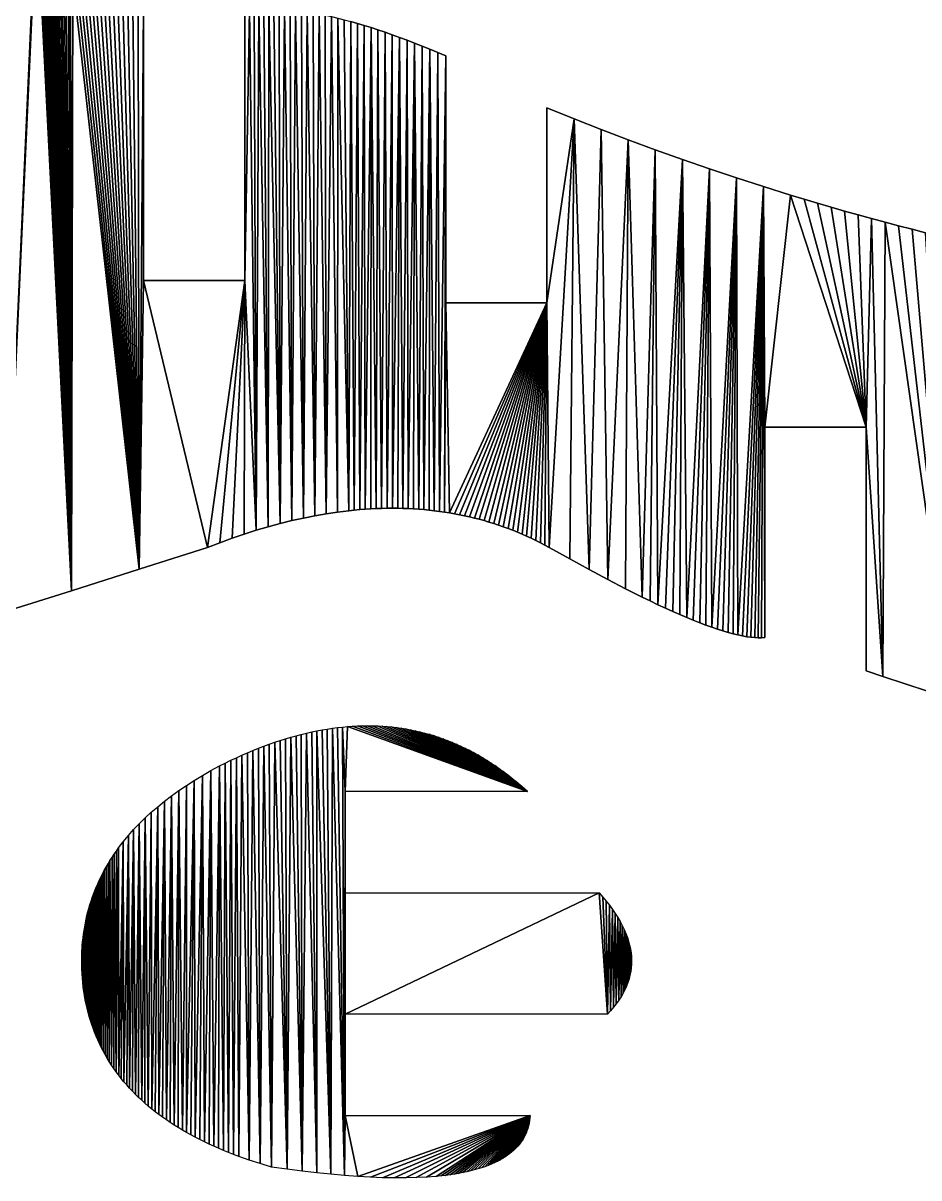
# Model space of a CAD drawing. Extents: x 10 to 917, y 10 to 841.
# Drawn here: x 805.6 to 861.7, y 10 to 82.3 of the extents above; entities that cross this region are included whole.
import ezdxf

# ---------------------------------------------------------------- set-up
doc = ezdxf.new("R2010")
doc.units = 0
doc.header["$MEASUREMENT"] = 0
doc.layers.get('0').update_dxf_attribs({"linetype": 'CONTINUOUS'})

msp = doc.modelspace()

# ---------------------------------------------------------------- linework, layer by layer
for p, q in [((813.139, 66.198), (813.139, 83.248)), ((819.481, 83.16), (819.481, 66.198)), ((826.532, 82.293), (826.115, 82.412)), ((826.955, 82.167), (826.532, 82.293)), ((827.386, 82.033), (826.955, 82.167)), ((827.823, 81.891), (827.386, 82.033)), ((828.267, 81.741), (827.823, 81.891)), ((828.717, 81.583), (828.267, 81.741)), ((829.175, 81.417), (828.717, 81.583)), ((829.639, 81.243), (829.175, 81.417)), ((830.11, 81.061), (829.639, 81.243)), ((830.588, 80.872), (830.11, 81.061)), ((831.072, 80.674), (830.588, 80.872)), ((831.564, 80.469), (831.072, 80.674)), ((832.062, 80.256), (831.564, 80.469)), ((832.062, 64.794), (832.062, 80.256)), ((840.099, 76.316), (838.403, 77)), ((838.403, 77), (838.403, 64.794)), ((841.795, 75.652), (840.099, 76.316)), ((843.49, 75.007), (841.795, 75.652)), ((845.185, 74.382), (843.49, 75.007)), ((846.879, 73.775), (845.185, 74.382)), ((848.573, 73.188), (846.879, 73.775)), ((850.266, 72.621), (848.573, 73.188)), ((851.959, 72.072), (850.266, 72.621)), ((853.652, 71.543), (851.959, 72.072)), ((854.498, 71.285), (853.652, 71.543)), ((855.344, 71.033), (854.498, 71.285)), ((856.19, 70.785), (855.344, 71.033)), ((857.036, 70.542), (856.19, 70.785)), ((857.882, 70.303), (857.036, 70.542)), ((858.727, 70.07), (857.882, 70.303)), ((859.572, 69.841), (858.727, 70.07)), ((860.418, 69.618), (859.572, 69.841)), ((861.263, 69.399), (860.418, 69.618)), ((862.108, 69.185), (861.263, 69.399)), ((819.481, 66.198), (813.139, 66.198)), ((838.403, 64.794), (832.062, 64.794)), ((852.039, 43.831), (852.039, 57.018)), ((852.039, 57.018), (858.381, 57.018)), ((858.381, 57.018), (858.381, 41.757)), ((823.151, 51.32), (823.872, 51.464)), ((823.872, 51.464), (824.585, 51.588)), ((824.585, 51.588), (825.292, 51.694)), ((825.292, 51.694), (825.992, 51.78)), ((825.992, 51.78), (826.339, 51.816)), ((826.339, 51.816), (826.685, 51.847)), ((826.685, 51.847), (827.029, 51.874)), ((827.029, 51.874), (827.371, 51.895)), ((827.371, 51.895), (827.711, 51.912)), ((827.711, 51.912), (828.05, 51.924)), ((828.05, 51.924), (828.387, 51.931)), ((828.387, 51.931), (828.723, 51.934)), ((828.723, 51.934), (829.056, 51.931)), ((829.056, 51.931), (829.388, 51.924)), ((829.388, 51.924), (829.718, 51.912)), ((829.718, 51.912), (830.047, 51.895)), ((830.047, 51.895), (830.374, 51.874)), ((830.374, 51.874), (830.699, 51.847)), ((830.699, 51.847), (831.022, 51.816)), ((831.022, 51.816), (831.344, 51.78)), ((831.344, 51.78), (831.664, 51.739)), ((831.664, 51.739), (831.982, 51.694)), ((831.982, 51.694), (832.298, 51.643)), ((832.298, 51.643), (832.613, 51.588)), ((832.613, 51.588), (832.926, 51.528)), ((832.926, 51.528), (833.238, 51.463)), ((833.238, 51.463), (833.547, 51.394)), ((833.547, 51.394), (833.855, 51.32)), ((820.201, 50.552), (820.949, 50.773)), ((820.949, 50.773), (821.69, 50.974)), ((821.69, 50.974), (822.424, 51.157)), ((822.424, 51.157), (823.151, 51.32)), ((833.855, 51.32), (834.161, 51.24)), ((834.161, 51.24), (834.466, 51.156)), ((834.466, 51.156), (834.769, 51.068)), ((834.769, 51.068), (835.07, 50.974)), ((835.07, 50.974), (835.369, 50.876)), ((835.369, 50.876), (835.667, 50.773)), ((835.667, 50.773), (835.963, 50.665)), ((835.963, 50.665), (836.257, 50.552)), ((817.916, 49.775), (818.685, 50.053)), ((818.685, 50.053), (819.446, 50.312)), ((819.446, 50.312), (820.201, 50.552)), ((836.257, 50.552), (836.549, 50.434)), ((836.549, 50.434), (836.84, 50.312)), ((836.84, 50.312), (837.129, 50.185)), ((837.129, 50.185), (837.417, 50.053)), ((837.417, 50.053), (837.702, 49.916)), ((837.702, 49.916), (837.986, 49.775)), ((812.869, 48.111), (817.141, 49.477)), ((817.141, 49.477), (817.916, 49.775)), ((837.986, 49.775), (838.269, 49.628)), ((838.269, 49.628), (838.549, 49.477)), ((838.549, 49.477), (839.827, 48.758)), ((839.827, 48.758), (841.046, 48.088)), ((808.633, 46.768), (812.869, 48.111)), ((841.046, 48.088), (842.208, 47.466)), ((842.208, 47.466), (843.311, 46.893)), ((804.432, 45.449), (808.633, 46.768)), ((843.311, 46.893), (844.357, 46.369)), ((844.357, 46.369), (844.858, 46.126)), ((844.858, 46.126), (845.345, 45.894)), ((845.345, 45.894), (845.817, 45.675)), ((845.817, 45.675), (846.275, 45.468)), ((846.275, 45.468), (846.718, 45.273)), ((846.718, 45.273), (847.147, 45.091)), ((847.147, 45.091), (847.562, 44.92)), ((847.562, 44.92), (847.961, 44.762)), ((847.961, 44.762), (848.347, 44.616)), ((848.347, 44.616), (848.718, 44.483)), ((848.718, 44.483), (849.074, 44.361)), ((849.074, 44.361), (849.416, 44.252)), ((849.416, 44.252), (849.744, 44.155)), ((849.744, 44.155), (850.057, 44.07)), ((850.057, 44.07), (850.355, 43.997)), ((850.355, 43.997), (850.639, 43.937)), ((850.639, 43.937), (850.909, 43.889)), ((850.909, 43.889), (851.164, 43.852)), ((851.164, 43.852), (851.404, 43.829)), ((851.404, 43.829), (851.63, 43.817)), ((851.63, 43.817), (851.842, 43.818)), ((851.842, 43.818), (852.039, 43.831)), ((858.381, 41.757), (859.431, 41.407)), ((859.431, 41.407), (863.817, 39.959)), ((822.361, 37.591), (822.692, 37.684)), ((822.692, 37.684), (823.022, 37.771)), ((823.022, 37.771), (823.35, 37.851)), ((823.35, 37.851), (823.676, 37.924)), ((823.676, 37.924), (824.001, 37.992)), ((824.001, 37.992), (824.324, 38.053)), ((824.324, 38.053), (824.646, 38.107)), ((824.646, 38.107), (824.966, 38.155)), ((824.966, 38.155), (825.284, 38.197)), ((825.284, 38.197), (825.601, 38.232)), ((825.601, 38.232), (825.916, 38.261)), ((825.916, 38.261), (826.229, 38.284)), ((826.229, 38.284), (826.541, 38.3)), ((826.541, 38.3), (826.851, 38.31)), ((826.851, 38.31), (827.159, 38.314)), ((827.159, 38.314), (827.466, 38.311)), ((827.466, 38.311), (827.771, 38.302)), ((827.771, 38.302), (828.075, 38.286)), ((828.075, 38.286), (828.377, 38.264)), ((828.377, 38.264), (828.677, 38.235)), ((828.677, 38.235), (828.976, 38.201)), ((828.976, 38.201), (829.273, 38.16)), ((829.273, 38.16), (829.568, 38.112)), ((829.568, 38.112), (829.862, 38.058)), ((829.862, 38.058), (830.154, 37.998)), ((830.154, 37.998), (830.445, 37.931)), ((830.445, 37.931), (830.733, 37.858)), ((830.733, 37.858), (831.021, 37.779)), ((831.021, 37.779), (831.306, 37.693)), ((831.306, 37.693), (831.59, 37.601)), ((819.996, 36.763), (820.339, 36.901)), ((820.339, 36.901), (820.68, 37.032)), ((820.68, 37.032), (821.019, 37.156)), ((821.019, 37.156), (821.357, 37.275)), ((821.357, 37.275), (821.693, 37.387)), ((821.693, 37.387), (822.028, 37.492)), ((822.028, 37.492), (822.361, 37.591)), ((831.59, 37.601), (831.873, 37.502)), ((831.873, 37.502), (832.153, 37.397)), ((832.153, 37.397), (832.432, 37.286)), ((832.432, 37.286), (832.71, 37.168)), ((832.71, 37.168), (832.986, 37.044)), ((832.986, 37.044), (833.26, 36.913)), ((833.26, 36.913), (833.532, 36.776)), ((818.609, 36.149), (818.958, 36.312)), ((818.958, 36.312), (819.306, 36.469)), ((819.306, 36.469), (819.652, 36.619)), ((819.652, 36.619), (819.996, 36.763)), ((833.532, 36.776), (833.803, 36.633)), ((833.803, 36.633), (834.073, 36.484)), ((834.073, 36.484), (834.34, 36.328)), ((834.34, 36.328), (834.606, 36.165)), ((834.606, 36.165), (834.871, 35.996)), ((816.83, 35.204), (817.359, 35.507)), ((817.359, 35.507), (817.905, 35.804)), ((817.905, 35.804), (818.258, 35.98)), ((818.258, 35.98), (818.609, 36.149)), ((834.871, 35.996), (835.133, 35.821)), ((835.133, 35.821), (835.394, 35.64)), ((835.394, 35.64), (835.654, 35.452)), ((835.654, 35.452), (835.912, 35.257)), ((815.826, 34.577), (816.319, 34.894)), ((816.319, 34.894), (816.83, 35.204)), ((835.912, 35.257), (836.168, 35.057)), ((836.168, 35.057), (836.423, 34.85)), ((836.423, 34.85), (836.676, 34.636)), ((814.894, 33.925), (815.351, 34.254)), ((815.351, 34.254), (815.826, 34.577)), ((837.177, 34.19), (825.765, 34.19)), ((825.765, 34.19), (825.765, 27.849)), ((836.676, 34.636), (836.927, 34.417)), ((836.927, 34.417), (837.177, 34.19)), ((814.033, 33.246), (814.455, 33.589)), ((814.455, 33.589), (814.894, 33.925)), ((812.876, 32.179), (813.244, 32.541)), ((813.244, 32.541), (813.63, 32.897)), ((813.63, 32.897), (814.033, 33.246)), ((812.526, 31.81), (812.876, 32.179)), ((811.88, 31.053), (812.194, 31.435)), ((812.194, 31.435), (812.526, 31.81)), ((811.305, 30.27), (811.442, 30.469)), ((811.442, 30.469), (811.584, 30.665)), ((811.584, 30.665), (811.88, 31.053)), ((810.802, 29.461), (810.921, 29.666)), ((810.921, 29.666), (811.045, 29.869)), ((811.045, 29.869), (811.173, 30.071)), ((811.173, 30.071), (811.305, 30.27)), ((810.472, 28.837), (810.577, 29.047)), ((810.577, 29.047), (810.687, 29.255)), ((810.687, 29.255), (810.802, 29.461)), ((810.181, 28.199), (810.274, 28.413)), ((810.274, 28.413), (810.37, 28.626)), ((810.37, 28.626), (810.472, 28.837)), ((809.857, 27.324), (809.931, 27.545)), ((809.931, 27.545), (810.01, 27.765)), ((810.01, 27.765), (810.093, 27.983)), ((810.093, 27.983), (810.181, 28.199)), ((825.765, 27.849), (841.665, 27.849)), ((841.665, 27.849), (841.894, 27.588)), ((841.894, 27.588), (842.11, 27.329)), ((809.66, 26.652), (809.721, 26.878)), ((809.721, 26.878), (809.787, 27.102)), ((809.787, 27.102), (809.857, 27.324)), ((842.11, 27.329), (842.312, 27.071)), ((842.312, 27.071), (842.5, 26.815)), ((842.5, 26.815), (842.675, 26.56)), ((809.504, 25.964), (809.552, 26.195)), ((809.552, 26.195), (809.604, 26.424)), ((809.604, 26.424), (809.66, 26.652)), ((842.675, 26.56), (842.836, 26.307)), ((842.836, 26.307), (842.983, 26.055)), ((842.983, 26.055), (843.116, 25.805)), ((809.388, 25.262), (809.422, 25.498)), ((809.422, 25.498), (809.461, 25.732)), ((809.461, 25.732), (809.504, 25.964)), ((843.116, 25.805), (843.236, 25.556)), ((843.236, 25.556), (843.342, 25.309)), ((843.342, 25.309), (843.434, 25.063)), ((809.312, 24.545), (809.333, 24.786)), ((809.333, 24.786), (809.358, 25.025)), ((809.358, 25.025), (809.388, 25.262)), ((843.434, 25.063), (843.512, 24.819)), ((843.512, 24.819), (843.577, 24.577)), ((809.274, 23.566), (809.284, 24.059)), ((809.284, 24.059), (809.312, 24.545)), ((843.577, 24.577), (843.627, 24.336)), ((843.627, 24.336), (843.665, 24.096)), ((843.665, 24.096), (843.688, 23.858)), ((809.281, 23.067), (809.274, 23.566)), ((843.676, 23.153), (843.644, 22.921)), ((843.693, 23.386), (843.676, 23.153)), ((843.688, 23.858), (843.698, 23.621)), ((843.698, 23.621), (843.693, 23.386)), ((809.296, 22.785), (809.281, 23.067)), ((809.317, 22.505), (809.296, 22.785)), ((809.343, 22.228), (809.317, 22.505)), ((843.539, 22.462), (843.467, 22.234)), ((843.599, 22.691), (843.539, 22.462)), ((843.644, 22.921), (843.599, 22.691)), ((809.374, 21.954), (809.343, 22.228)), ((809.411, 21.682), (809.374, 21.954)), ((843.28, 21.784), (843.165, 21.561)), ((843.38, 22.008), (843.28, 21.784)), ((843.467, 22.234), (843.38, 22.008)), ((809.453, 21.414), (809.411, 21.682)), ((809.501, 21.148), (809.453, 21.414)), ((809.554, 20.885), (809.501, 21.148)), ((842.896, 21.12), (842.741, 20.902)), ((843.038, 21.34), (842.896, 21.12)), ((843.165, 21.561), (843.038, 21.34)), ((809.612, 20.625), (809.554, 20.885)), ((809.676, 20.368), (809.612, 20.625)), ((809.745, 20.114), (809.676, 20.368)), ((842.192, 20.256), (825.765, 20.257)), ((825.765, 20.257), (825.765, 13.915)), ((842.389, 20.47), (842.192, 20.256)), ((842.572, 20.685), (842.389, 20.47)), ((842.741, 20.902), (842.572, 20.685)), ((809.82, 19.862), (809.745, 20.114)), ((809.9, 19.613), (809.82, 19.862)), ((809.985, 19.367), (809.9, 19.613)), ((810.076, 19.124), (809.985, 19.367)), ((810.172, 18.884), (810.076, 19.124)), ((810.274, 18.647), (810.172, 18.884)), ((810.381, 18.412), (810.274, 18.647)), ((810.494, 18.18), (810.381, 18.412)), ((810.612, 17.952), (810.494, 18.18)), ((810.735, 17.725), (810.612, 17.952)), ((810.864, 17.502), (810.735, 17.725)), ((810.998, 17.282), (810.864, 17.502)), ((811.138, 17.064), (810.998, 17.282)), ((811.283, 16.85), (811.138, 17.064)), ((811.433, 16.638), (811.283, 16.85)), ((811.589, 16.429), (811.433, 16.638)), ((811.75, 16.222), (811.589, 16.429)), ((811.917, 16.019), (811.75, 16.222)), ((812.089, 15.818), (811.917, 16.019)), ((812.266, 15.62), (812.089, 15.818)), ((812.449, 15.426), (812.266, 15.62)), ((812.638, 15.233), (812.449, 15.426)), ((812.831, 15.044), (812.638, 15.233)), ((813.031, 14.858), (812.831, 15.044)), ((813.235, 14.674), (813.031, 14.858)), ((813.445, 14.493), (813.235, 14.674)), ((813.66, 14.315), (813.445, 14.493)), ((813.881, 14.14), (813.66, 14.315)), ((814.107, 13.968), (813.881, 14.14)), ((814.339, 13.799), (814.107, 13.968)), ((814.576, 13.632), (814.339, 13.799)), ((825.765, 13.915), (837.352, 13.915)), ((837.337, 13.744), (837.315, 13.576)), ((837.352, 13.915), (837.337, 13.744)), ((814.819, 13.468), (814.576, 13.632)), ((815.066, 13.307), (814.819, 13.468)), ((815.32, 13.149), (815.066, 13.307)), ((815.578, 12.994), (815.32, 13.149)), ((837.203, 13.096), (837.15, 12.943)), ((837.248, 13.252), (837.203, 13.096)), ((837.285, 13.412), (837.248, 13.252)), ((837.315, 13.576), (837.285, 13.412)), ((815.843, 12.841), (815.578, 12.994)), ((816.112, 12.692), (815.843, 12.841)), ((816.387, 12.545), (816.112, 12.692)), ((816.667, 12.401), (816.387, 12.545)), ((816.953, 12.26), (816.667, 12.401)), ((836.864, 12.372), (836.774, 12.239)), ((836.947, 12.509), (836.864, 12.372)), ((837.022, 12.65), (836.947, 12.509)), ((837.09, 12.795), (837.022, 12.65)), ((837.15, 12.943), (837.09, 12.795)), ((817.244, 12.121), (816.953, 12.26)), ((817.541, 11.986), (817.244, 12.121)), ((817.843, 11.853), (817.541, 11.986)), ((818.15, 11.723), (817.843, 11.853)), ((818.463, 11.596), (818.15, 11.723)), ((818.781, 11.472), (818.463, 11.596)), ((836.209, 11.631), (836.073, 11.521)), ((836.337, 11.745), (836.209, 11.631)), ((836.457, 11.863), (836.337, 11.745)), ((836.57, 11.985), (836.457, 11.863)), ((836.676, 12.11), (836.57, 11.985)), ((836.774, 12.239), (836.676, 12.11)), ((819.105, 11.351), (818.781, 11.472)), ((819.768, 11.116), (819.105, 11.351)), ((820.454, 10.894), (819.768, 11.116)), ((821.161, 10.682), (820.454, 10.894)), ((834.911, 10.858), (834.714, 10.779)), ((835.099, 10.942), (834.911, 10.858)), ((835.28, 11.029), (835.099, 10.942)), ((835.454, 11.119), (835.28, 11.029)), ((835.62, 11.214), (835.454, 11.119)), ((835.779, 11.313), (835.62, 11.214)), ((835.929, 11.415), (835.779, 11.313)), ((836.073, 11.521), (835.929, 11.415)), ((822.135, 10.545), (821.161, 10.682)), ((823.08, 10.423), (822.135, 10.545)), ((823.994, 10.317), (823.08, 10.423)), ((824.879, 10.225), (823.994, 10.317)), ((825.732, 10.15), (824.879, 10.225)), ((826.556, 10.089), (825.732, 10.15)), ((831.769, 10.127), (831.475, 10.097)), ((832.056, 10.16), (831.769, 10.127)), ((832.336, 10.197), (832.056, 10.16)), ((832.608, 10.238), (832.336, 10.197)), ((832.872, 10.283), (832.608, 10.238)), ((833.129, 10.331), (832.872, 10.283)), ((833.378, 10.384), (833.129, 10.331)), ((833.619, 10.44), (833.378, 10.384)), ((833.854, 10.5), (833.619, 10.44)), ((834.08, 10.564), (833.854, 10.5)), ((834.299, 10.632), (834.08, 10.564)), ((834.51, 10.704), (834.299, 10.632)), ((834.714, 10.779), (834.51, 10.704)), ((827.349, 10.044), (826.556, 10.089)), ((828.113, 10.015), (827.349, 10.044)), ((828.845, 10.001), (828.113, 10.015)), ((829.548, 10.002), (828.845, 10.001)), ((830.221, 10.018), (829.548, 10.002)), ((830.863, 10.05), (830.221, 10.018)), ((831.475, 10.097), (830.863, 10.05))]:
    msp.add_line(p, q)

# ---------------------------------------------------------------- meshes
mesh = msp.add_polyface()
corners = [(775.295, 164.03), (775.295, 101.99), (774.949, 164.067), (782.566, 166.603), (781.636, 101.99), (781.636, 166.494), (802.806, 172.315), (800.559, 106.201), (800.559, 171.245), (772.101, 35.734), (771.695, 164.013), (772.068, 164.053), (772.439, 164.085), (776.018, 36.866), (772.807, 164.108), (773.171, 164.123), (773.533, 164.129), (773.891, 164.126), (774.247, 164.115), (774.599, 164.095), (783.959, 39.202), (783.477, 166.722), (784.368, 166.85), (787.983, 40.405), (785.241, 166.989), (786.094, 167.136), (786.928, 167.294), (787.743, 167.461), (788.539, 167.638), (792.042, 41.631), (789.316, 167.824), (790.073, 168.02), (790.812, 168.225), (791.531, 168.441), (792.231, 168.665), (794.217, 106.201), (792.912, 168.9), (793.574, 169.144), (794.217, 169.398), (804.432, 45.449), (804.773, 173.258), (806.439, 90.228), (806.437, 90.533), (806.459, 174.075), (806.446, 91.17), (806.473, 91.842), (807.864, 174.765), (806.517, 92.549), (806.58, 93.291), (806.66, 94.068), (806.758, 94.88), (806.874, 95.726), (807.007, 96.608), (807.159, 97.525), (807.328, 98.476), (807.656, 138.649), (807.665, 139.133), (807.689, 139.614), (807.727, 140.09), (807.779, 140.562), (807.72, 100.485), (807.515, 99.463), (807.661, 138.16), (807.681, 137.667), (807.714, 137.17), (807.763, 136.669)]
mesh.append_faces([[corners[k] for k in face] for face in [(3, 4, 5), (6, 7, 8), (35, 37, 38)]], dxfattribs={"vtx0": -1})
mesh.append_faces([[corners[k] for k in face] for face in [(41, 40, 42), (43, 42, 40), (42, 43, 44), (44, 43, 45), (45, 46, 47), (47, 46, 48), (48, 46, 49), (49, 46, 50), (50, 46, 51), (51, 46, 52), (52, 46, 53), (53, 46, 54), (55, 46, 56), (56, 46, 57), (57, 46, 58), (58, 46, 59)]], dxfattribs={"vtx0": -1, "vtx1": -1})
mesh.append_faces([[corners[k] for k in face] for face in [(54, 46, 55)]], dxfattribs={"vtx0": -1, "vtx1": -1, "vtx2": -1})
mesh.append_faces([[corners[k] for k in face] for face in [(9, 10, 11), (9, 11, 12), (13, 12, 14), (13, 14, 15), (13, 15, 16), (13, 16, 17), (13, 17, 18), (13, 18, 19), (1, 19, 2), (20, 3, 21), (20, 21, 22), (23, 22, 24), (23, 24, 25), (23, 25, 26), (23, 26, 27), (23, 27, 28), (29, 28, 30), (29, 30, 31), (29, 31, 32), (29, 32, 33), (29, 33, 34), (35, 34, 36), (35, 36, 37), (39, 6, 40), (45, 43, 46), (55, 60, 61), (60, 55, 62), (60, 62, 63), (60, 63, 64), (60, 64, 65)]], dxfattribs={"vtx0": -1, "vtx2": -1})
mesh.append_faces([[corners[k] for k in face] for face in [(0, 1, 2)]], dxfattribs={"vtx1": -1})
mesh = msp.add_polyface()
corners = [(747.959, 28.388), (746.172, 151.455), (746.529, 151.743), (746.89, 152.027), (747.256, 152.307), (747.625, 152.584), (747.999, 152.856), (753.045, 30.42), (748.378, 153.125), (753.249, 156.058), (756.785, 31.436), (755.914, 157.321), (756.373, 96.025), (762.714, 96.025), (760.561, 32.476), (764.372, 33.538), (763.154, 161.179), (764.455, 161.816), (768.219, 34.624), (768.598, 163.38), (772.101, 35.734), (772.439, 164.085), (776.018, 36.866), (774.599, 164.095), (775.295, 101.99), (781.636, 101.99), (779.971, 38.022), (783.959, 39.202), (782.566, 166.603), (784.368, 166.85), (787.983, 40.405), (788.539, 167.638), (792.042, 41.631), (792.231, 168.665), (796.137, 42.88), (794.217, 106.201), (800.559, 106.201), (800.267, 44.153), (804.432, 45.449), (802.806, 172.315), (804.773, 173.258), (806.439, 90.228), (806.446, 89.931), (806.457, 89.643), (808.633, 46.768), (806.473, 89.364), (806.493, 89.093), (806.517, 88.832), (806.546, 88.579), (806.58, 88.334), (806.618, 88.099), (806.66, 87.872), (806.707, 87.654), (806.758, 87.445), (806.814, 87.244), (806.874, 87.053), (806.938, 86.869), (807.007, 86.695), (807.081, 86.53), (807.159, 86.373), (807.241, 86.225), (807.328, 86.085), (807.328, 98.476), (807.656, 138.649), (807.515, 99.463)]
mesh.append_faces([[corners[k] for k in face] for face in [(0, 6, 7), (7, 9, 10), (10, 13, 14), (14, 13, 15), (15, 17, 18), (18, 19, 20), (20, 21, 22), (22, 25, 26), (26, 25, 27), (27, 29, 30), (30, 31, 32), (32, 33, 34), (34, 36, 37), (37, 36, 38), (38, 43, 44), (62, 63, 64)]], dxfattribs={"vtx0": -1, "vtx1": -1})
mesh.append_faces([[corners[k] for k in face] for face in [(10, 11, 12), (15, 13, 16), (22, 23, 24), (27, 25, 28), (34, 33, 35), (38, 36, 39), (38, 40, 41)]], dxfattribs={"vtx0": -1, "vtx1": -1, "vtx2": -1})
mesh.append_faces([[corners[k] for k in face] for face in [(0, 1, 2), (0, 2, 3), (0, 3, 4), (0, 4, 5), (0, 5, 6), (7, 6, 8), (10, 12, 13), (22, 24, 25), (34, 35, 36), (38, 41, 42), (38, 42, 43), (44, 43, 45), (44, 45, 46), (44, 46, 47), (44, 47, 48), (44, 48, 49), (44, 49, 50), (44, 50, 51), (44, 51, 52), (44, 52, 53), (44, 53, 54), (44, 54, 55), (44, 55, 56), (44, 56, 57), (44, 57, 58), (44, 58, 59), (44, 59, 60), (44, 60, 61)]], dxfattribs={"vtx0": -1, "vtx2": -1})
mesh = msp.add_polyface()
corners = [(819.769, 83.192), (819.481, 66.198), (819.481, 83.16), (808.633, 46.768), (807.328, 86.085), (807.419, 85.955), (807.515, 85.833), (807.616, 85.719), (807.72, 85.615), (807.829, 85.519), (807.943, 85.432), (808.061, 85.354), (808.184, 85.285), (808.311, 85.224), (808.442, 85.172), (808.578, 85.129), (808.718, 85.094), (812.869, 48.111), (808.935, 84.927), (809.16, 84.767), (809.392, 84.614), (809.633, 84.468), (809.882, 84.329), (810.138, 84.196), (810.402, 84.07), (810.675, 83.951), (810.955, 83.839), (811.243, 83.734), (811.54, 83.636), (811.844, 83.545), (812.156, 83.46), (812.476, 83.382), (812.804, 83.312), (813.139, 83.248), (813.139, 66.198), (820.201, 50.552), (820.064, 83.216), (820.366, 83.231), (820.949, 50.773), (820.674, 83.24), (820.99, 83.24), (821.69, 50.974), (821.312, 83.232), (821.641, 83.216), (807.72, 100.485), (807.763, 136.669), (807.943, 101.541), (807.994, 135.142), (808.184, 102.632), (808.22, 134.103), (808.442, 103.759), (808.504, 133.047), (808.718, 104.92), (808.846, 131.975), (808.895, 106.708), (809.038, 131.433), (809.053, 108.473), (809.245, 130.887), (809.191, 110.217), (809.311, 111.938), (809.356, 129.429), (809.411, 113.638), (809.448, 127.948), (809.492, 115.316), (809.52, 126.446), (809.525, 116.146), (809.549, 125.687), (809.553, 116.971), (809.574, 124.922), (809.577, 117.791), (809.593, 124.151), (809.596, 118.605)]
mesh.append_faces([[corners[k] for k in face] for face in [(0, 1, 2)]], dxfattribs={"vtx0": -1})
mesh.append_faces([[corners[k] for k in face] for face in [(44, 45, 46), (46, 47, 48), (48, 49, 50), (50, 51, 52), (52, 53, 54), (54, 55, 56), (56, 57, 58), (58, 57, 59), (59, 60, 61), (61, 62, 63), (63, 64, 65), (65, 66, 67), (67, 68, 69), (69, 70, 71)]], dxfattribs={"vtx0": -1, "vtx1": -1})
mesh.append_faces([[corners[k] for k in face] for face in [(35, 1, 0)]], dxfattribs={"vtx0": -1, "vtx1": -1, "vtx2": -1})
mesh.append_faces([[corners[k] for k in face] for face in [(3, 4, 5), (3, 5, 6), (3, 6, 7), (3, 7, 8), (3, 8, 9), (3, 9, 10), (3, 10, 11), (3, 11, 12), (3, 12, 13), (3, 13, 14), (3, 14, 15), (3, 15, 16), (17, 16, 18), (17, 18, 19), (17, 19, 20), (17, 20, 21), (17, 21, 22), (17, 22, 23), (17, 23, 24), (17, 24, 25), (17, 25, 26), (17, 26, 27), (17, 27, 28), (17, 28, 29), (17, 29, 30), (17, 30, 31), (17, 31, 32), (17, 32, 33), (17, 33, 34), (35, 0, 36), (35, 36, 37), (38, 37, 39), (38, 39, 40), (41, 40, 42), (41, 42, 43)]], dxfattribs={"vtx0": -1, "vtx2": -1})
mesh = msp.add_polyface()
corners = [(808.633, 46.768), (808.718, 85.094), (812.869, 48.111), (813.139, 66.198), (817.141, 49.477), (819.481, 66.198), (817.916, 49.775), (818.685, 50.053), (819.446, 50.312), (820.201, 50.552), (820.366, 83.231), (820.949, 50.773), (820.99, 83.24), (821.69, 50.974), (821.976, 83.193), (822.424, 51.157), (822.668, 83.122), (823.151, 51.32), (823.386, 83.019), (823.872, 51.464), (824.132, 82.885), (824.585, 51.588), (824.905, 82.72), (825.292, 51.694), (825.992, 51.78), (826.115, 82.412), (826.339, 51.816), (826.532, 82.293), (826.685, 51.847), (826.955, 82.167), (827.029, 51.874), (827.386, 82.033), (827.371, 51.895), (827.711, 51.912), (827.823, 81.891), (828.05, 51.924), (828.267, 81.741), (828.387, 51.931), (828.717, 81.583), (828.723, 51.934), (829.175, 81.417), (829.056, 51.931), (829.388, 51.924), (829.639, 81.243), (829.718, 51.912), (830.11, 81.061), (830.047, 51.895), (830.374, 51.874), (830.588, 80.872), (830.699, 51.847), (831.072, 80.674), (831.022, 51.816), (831.344, 51.78), (831.564, 80.469), (831.664, 51.739), (832.062, 80.256), (831.982, 51.694), (832.062, 64.794), (832.298, 51.643), (838.403, 64.794), (832.613, 51.588), (832.926, 51.528), (833.238, 51.463), (833.547, 51.394), (833.855, 51.32), (834.161, 51.24), (834.466, 51.156), (834.769, 51.068), (835.07, 50.974), (835.369, 50.876), (835.667, 50.773), (835.963, 50.665), (836.257, 50.552), (836.549, 50.434), (836.84, 50.312), (837.129, 50.185), (837.417, 50.053)]
mesh.append_faces([[corners[k] for k in face] for face in [(0, 1, 2), (2, 3, 4), (4, 5, 6), (6, 5, 7), (7, 5, 8), (8, 5, 9), (9, 10, 11), (11, 12, 13), (13, 14, 15), (15, 16, 17), (17, 18, 19), (19, 20, 21), (21, 22, 23), (24, 25, 26), (26, 27, 28), (28, 29, 30), (30, 31, 32), (32, 31, 33), (33, 34, 35), (35, 36, 37), (37, 38, 39), (39, 40, 41), (41, 40, 42), (42, 43, 44), (44, 45, 46), (46, 45, 47), (47, 48, 49), (49, 50, 51), (51, 50, 52), (52, 53, 54), (54, 55, 56), (56, 57, 58), (58, 59, 60), (60, 59, 61), (61, 59, 62), (62, 59, 63), (63, 59, 64), (64, 59, 65), (65, 59, 66), (66, 59, 67), (67, 59, 68), (68, 59, 69), (69, 59, 70), (70, 59, 71), (71, 59, 72), (72, 59, 73), (73, 59, 74), (74, 59, 75), (75, 59, 76)]], dxfattribs={"vtx0": -1, "vtx1": -1})
mesh.append_faces([[corners[k] for k in face] for face in [(4, 3, 5), (58, 57, 59)]], dxfattribs={"vtx0": -1, "vtx2": -1})
mesh = msp.add_polyface()
corners = [(840.099, 76.316), (838.403, 64.794), (838.403, 77), (838.549, 49.477), (841.046, 48.088), (841.795, 75.652), (842.208, 47.466), (843.49, 75.007), (844.357, 46.369), (845.185, 74.382), (845.345, 45.894), (846.879, 73.775), (847.147, 45.091), (848.573, 73.188), (848.718, 44.483), (850.266, 72.621), (850.355, 43.997), (851.959, 72.072), (821.69, 50.974), (821.641, 83.216), (821.976, 83.193), (822.424, 51.157), (822.319, 83.161), (822.668, 83.122), (823.151, 51.32), (823.024, 83.075), (823.386, 83.019), (823.872, 51.464), (823.756, 82.956), (824.132, 82.885), (824.585, 51.588), (824.515, 82.807), (824.905, 82.72), (825.292, 51.694), (825.301, 82.625), (825.992, 51.78), (825.705, 82.522), (826.115, 82.412), (826.339, 51.816), (826.532, 82.293), (826.685, 51.847), (826.955, 82.167), (827.029, 51.874), (827.386, 82.033), (827.711, 51.912), (827.823, 81.891), (828.05, 51.924), (828.267, 81.741), (828.387, 51.931), (828.717, 81.583), (828.723, 51.934), (829.175, 81.417), (829.388, 51.924), (829.639, 81.243), (829.718, 51.912), (830.11, 81.061), (830.374, 51.874), (830.588, 80.872), (830.699, 51.847), (831.072, 80.674), (831.344, 51.78), (831.564, 80.469), (831.664, 51.739), (832.062, 80.256), (831.982, 51.694), (832.062, 64.794), (853.652, 71.543), (852.039, 57.018), (858.381, 57.018), (854.498, 71.285), (855.344, 71.033), (856.19, 70.785), (857.036, 70.542), (857.882, 70.303), (858.727, 70.07), (879.198, 53.146), (873.071, 67.145), (873.908, 67.086), (874.76, 67.039), (875.626, 67.004), (876.507, 66.98), (877.402, 66.968), (878.311, 66.968), (879.235, 66.979), (894.817, 54.566), (893.678, 68.365), (894.817, 68.552)]
mesh.append_faces([[corners[k] for k in face] for face in [(0, 1, 2), (84, 85, 86)]], dxfattribs={"vtx0": -1})
mesh.append_faces([[corners[k] for k in face] for face in [(33, 34, 35), (66, 67, 17)]], dxfattribs={"vtx0": -1, "vtx1": -1})
mesh.append_faces([[corners[k] for k in face] for face in [(1, 0, 3)]], dxfattribs={"vtx0": -1, "vtx1": -1, "vtx2": -1})
mesh.append_faces([[corners[k] for k in face] for face in [(4, 0, 5), (6, 5, 7), (8, 7, 9), (10, 9, 11), (12, 11, 13), (14, 13, 15), (16, 15, 17), (18, 19, 20), (21, 20, 22), (21, 22, 23), (24, 23, 25), (24, 25, 26), (27, 26, 28), (27, 28, 29), (30, 29, 31), (30, 31, 32), (33, 32, 34), (35, 34, 36), (35, 36, 37), (38, 37, 39), (40, 39, 41), (42, 41, 43), (44, 43, 45), (46, 45, 47), (48, 47, 49), (50, 49, 51), (52, 51, 53), (54, 53, 55), (56, 55, 57), (58, 57, 59), (60, 59, 61), (62, 61, 63), (64, 63, 65), (68, 66, 69), (68, 69, 70), (68, 70, 71), (68, 71, 72), (68, 72, 73), (68, 73, 74), (75, 76, 77), (75, 77, 78), (75, 78, 79), (75, 79, 80), (75, 80, 81), (75, 81, 82), (75, 82, 83)]], dxfattribs={"vtx0": -1, "vtx2": -1})
mesh = msp.add_polyface()
corners = [(838.549, 49.477), (840.099, 76.316), (839.827, 48.758), (841.046, 48.088), (841.795, 75.652), (842.208, 47.466), (843.49, 75.007), (843.311, 46.893), (844.357, 46.369), (845.185, 74.382), (844.858, 46.126), (845.345, 45.894), (846.879, 73.775), (845.817, 45.675), (846.275, 45.468), (846.718, 45.273), (847.147, 45.091), (848.573, 73.188), (847.562, 44.92), (847.961, 44.762), (848.347, 44.616), (848.718, 44.483), (850.266, 72.621), (849.074, 44.361), (849.416, 44.252), (849.744, 44.155), (850.057, 44.07), (850.355, 43.997), (851.959, 72.072), (850.639, 43.937), (850.909, 43.889), (851.164, 43.852), (851.404, 43.829), (851.63, 43.817), (851.842, 43.818), (852.039, 43.831), (852.039, 57.018), (837.417, 50.053), (838.403, 64.794), (837.702, 49.916), (837.986, 49.775), (838.269, 49.628), (853.652, 71.543), (858.381, 57.018), (859.431, 41.407), (858.381, 41.757), (858.727, 70.07), (859.572, 69.841), (863.817, 39.959), (860.418, 69.618), (861.263, 69.399), (862.108, 69.185), (862.953, 68.975), (863.798, 68.771), (864.643, 68.571), (865.01, 39.761), (865.487, 68.376), (866.119, 39.59), (866.181, 68.2), (867.145, 39.445), (866.889, 68.036), (867.611, 67.884), (868.087, 39.327)]
mesh.append_faces([[corners[k] for k in face] for face in [(43, 44, 45)]], dxfattribs={"vtx0": -1})
mesh.append_faces([[corners[k] for k in face] for face in [(0, 1, 2), (2, 1, 3), (3, 4, 5), (5, 6, 7), (7, 6, 8), (8, 9, 10), (10, 9, 11), (11, 12, 13), (13, 12, 14), (14, 12, 15), (15, 12, 16), (16, 17, 18), (18, 17, 19), (19, 17, 20), (20, 17, 21), (21, 22, 23), (23, 22, 24), (24, 22, 25), (25, 22, 26), (26, 22, 27), (27, 28, 29), (29, 28, 30), (30, 28, 31), (31, 28, 32), (32, 28, 33), (33, 28, 34), (34, 28, 35), (35, 28, 36), (37, 38, 39), (39, 38, 40), (40, 38, 41), (41, 38, 0), (36, 42, 43), (44, 47, 48), (48, 54, 55), (55, 56, 57), (57, 58, 59), (59, 61, 62)]], dxfattribs={"vtx0": -1, "vtx1": -1})
mesh.append_faces([[corners[k] for k in face] for face in [(44, 43, 46)]], dxfattribs={"vtx0": -1, "vtx1": -1, "vtx2": -1})
mesh.append_faces([[corners[k] for k in face] for face in [(44, 46, 47), (48, 47, 49), (48, 49, 50), (48, 50, 51), (48, 51, 52), (48, 52, 53), (48, 53, 54), (55, 54, 56), (57, 56, 58), (59, 58, 60), (59, 60, 61)]], dxfattribs={"vtx0": -1, "vtx2": -1})
mesh = msp.add_polyface()
corners = [(817.244, 12.121), (817.359, 35.507), (817.541, 11.986), (817.905, 35.804), (817.843, 11.853), (818.15, 11.723), (818.258, 35.98), (818.463, 11.596), (818.609, 36.149), (818.781, 11.472), (818.958, 36.312), (819.105, 11.351), (819.306, 36.469), (819.768, 11.116), (819.652, 36.619), (819.996, 36.763), (820.454, 10.894), (820.339, 36.901), (820.68, 37.032), (821.161, 10.682), (821.019, 37.156), (821.357, 37.275), (822.135, 10.545), (821.693, 37.387), (822.028, 37.492), (822.361, 37.591), (823.08, 10.423), (822.692, 37.684), (823.022, 37.771), (823.35, 37.851), (823.994, 10.317), (823.676, 37.924), (824.001, 37.992), (824.879, 10.225), (824.324, 38.053)]
mesh.append_faces([[corners[k] for k in face] for face in [(0, 1, 2), (2, 3, 4), (4, 3, 5), (5, 6, 7), (7, 8, 9), (9, 10, 11), (11, 12, 13), (13, 15, 16), (16, 18, 19), (19, 21, 22), (22, 25, 26), (26, 29, 30), (30, 32, 33)]], dxfattribs={"vtx0": -1, "vtx1": -1})
mesh.append_faces([[corners[k] for k in face] for face in [(2, 1, 3), (5, 3, 6), (7, 6, 8), (9, 8, 10), (11, 10, 12), (13, 12, 14), (13, 14, 15), (16, 15, 17), (16, 17, 18), (19, 18, 20), (19, 20, 21), (22, 21, 23), (22, 23, 24), (22, 24, 25), (26, 25, 27), (26, 27, 28), (26, 28, 29), (30, 29, 31), (30, 31, 32), (33, 32, 34)]], dxfattribs={"vtx0": -1, "vtx2": -1})
mesh = msp.add_polyface()
corners = [(824.879, 10.225), (824.324, 38.053), (824.646, 38.107), (824.966, 38.155), (825.732, 10.15), (825.284, 38.197), (825.601, 38.232), (825.765, 34.19), (825.916, 38.261), (837.177, 34.19), (826.229, 38.284), (826.541, 38.3), (826.851, 38.31), (827.159, 38.314), (827.466, 38.311), (827.771, 38.302), (828.075, 38.286), (828.377, 38.264), (828.677, 38.235), (828.976, 38.201), (829.273, 38.16), (829.568, 38.112), (829.862, 38.058), (830.154, 37.998), (830.445, 37.931), (830.733, 37.858), (831.021, 37.779), (831.306, 37.693), (831.59, 37.601), (831.873, 37.502), (832.153, 37.397), (832.432, 37.286), (832.71, 37.168), (841.665, 27.849), (825.765, 20.257), (825.765, 27.849), (825.765, 13.915)]
mesh.append_faces([[corners[k] for k in face] for face in [(7, 8, 9), (33, 34, 35)]], dxfattribs={"vtx0": -1, "vtx1": -1})
mesh.append_faces([[corners[k] for k in face] for face in [(4, 6, 7)]], dxfattribs={"vtx0": -1, "vtx1": -1, "vtx2": -1})
mesh.append_faces([[corners[k] for k in face] for face in [(0, 1, 2), (0, 2, 3), (4, 3, 5), (4, 5, 6), (7, 6, 8), (9, 8, 10), (9, 10, 11), (9, 11, 12), (9, 12, 13), (9, 13, 14), (9, 14, 15), (9, 15, 16), (9, 16, 17), (9, 17, 18), (9, 18, 19), (9, 19, 20), (9, 20, 21), (9, 21, 22), (9, 22, 23), (9, 23, 24), (9, 24, 25), (9, 25, 26), (9, 26, 27), (9, 27, 28), (9, 28, 29), (9, 29, 30), (9, 30, 31), (9, 31, 32), (36, 7, 35)]], dxfattribs={"vtx0": -1, "vtx2": -1})
mesh = msp.add_polyface()
corners = [(824.879, 10.225), (824.966, 38.155), (825.732, 10.15), (825.765, 20.257), (841.665, 27.849), (842.192, 20.256), (842.312, 27.071), (842.389, 20.47), (842.5, 26.815), (842.572, 20.685), (842.675, 26.56), (842.741, 20.902), (842.836, 26.307), (842.896, 21.12), (842.983, 26.055), (843.038, 21.34), (843.116, 25.805), (843.165, 21.561), (843.236, 25.556), (843.28, 21.784), (843.342, 25.309), (843.38, 22.008), (843.434, 25.063), (843.467, 22.234), (843.512, 24.819), (843.539, 22.462), (843.577, 24.577), (843.599, 22.691), (843.627, 24.336), (843.644, 22.921), (843.665, 24.096), (843.676, 23.153), (843.688, 23.858), (843.693, 23.386), (825.765, 13.915), (826.556, 10.089), (825.765, 34.19), (825.765, 27.849), (837.352, 13.915), (827.349, 10.044), (828.113, 10.015), (828.845, 10.001), (829.548, 10.002), (830.221, 10.018), (830.863, 10.05), (831.475, 10.097), (831.769, 10.127), (832.056, 10.16), (832.336, 10.197), (832.608, 10.238), (832.872, 10.283), (833.129, 10.331), (833.378, 10.384), (833.619, 10.44), (833.854, 10.5), (834.08, 10.564), (834.299, 10.632), (834.51, 10.704), (834.714, 10.779), (834.911, 10.858), (835.099, 10.942), (835.28, 11.029), (835.454, 11.119), (835.62, 11.214), (835.779, 11.313), (835.929, 11.415), (836.073, 11.521), (836.209, 11.631), (836.337, 11.745), (836.457, 11.863), (836.57, 11.985), (836.676, 12.11), (836.774, 12.239), (836.864, 12.372), (836.947, 12.509), (837.022, 12.65), (837.09, 12.795), (837.15, 12.943), (837.203, 13.096), (837.248, 13.252), (837.285, 13.412), (837.315, 13.576), (837.337, 13.744)]
mesh.append_faces([[corners[k] for k in face] for face in [(81, 38, 82)]], dxfattribs={"vtx0": -1})
mesh.append_faces([[corners[k] for k in face] for face in [(0, 1, 2), (3, 4, 5), (5, 6, 7), (7, 8, 9), (9, 10, 11), (11, 12, 13), (13, 14, 15), (15, 16, 17), (17, 18, 19), (19, 20, 21), (21, 22, 23), (23, 24, 25), (25, 26, 27), (27, 28, 29), (29, 30, 31), (31, 32, 33), (2, 34, 35), (34, 37, 3), (35, 38, 39), (39, 38, 40), (40, 38, 41), (41, 38, 42), (42, 38, 43), (43, 38, 44), (44, 38, 45), (45, 38, 46), (46, 38, 47), (47, 38, 48), (48, 38, 49), (49, 38, 50), (50, 38, 51), (51, 38, 52), (52, 38, 53), (53, 38, 54), (54, 38, 55), (55, 38, 56), (56, 38, 57), (57, 38, 58), (58, 38, 59), (59, 38, 60), (60, 38, 61), (61, 38, 62), (62, 38, 63), (63, 38, 64), (64, 38, 65), (65, 38, 66), (66, 38, 67), (67, 38, 68), (68, 38, 69), (69, 38, 70), (70, 38, 71), (71, 38, 72), (72, 38, 73), (73, 38, 74), (74, 38, 75), (75, 38, 76), (76, 38, 77), (77, 38, 78), (78, 38, 79), (79, 38, 80), (80, 38, 81)]], dxfattribs={"vtx0": -1, "vtx1": -1})
mesh.append_faces([[corners[k] for k in face] for face in [(34, 2, 36)]], dxfattribs={"vtx0": -1, "vtx1": -1, "vtx2": -1})
mesh.append_faces([[corners[k] for k in face] for face in [(35, 34, 38)]], dxfattribs={"vtx0": -1, "vtx2": -1})
mesh = msp.add_polyface()
corners = [(837.177, 34.19), (832.71, 37.168), (832.986, 37.044), (833.26, 36.913), (833.532, 36.776), (833.803, 36.633), (834.073, 36.484), (834.34, 36.328), (834.606, 36.165), (834.871, 35.996), (835.133, 35.821), (835.394, 35.64), (835.654, 35.452), (835.912, 35.257), (836.168, 35.057), (836.423, 34.85), (836.676, 34.636), (836.927, 34.417), (842.192, 20.256), (841.665, 27.849), (841.894, 27.588), (842.11, 27.329), (842.312, 27.071), (842.389, 20.47), (842.5, 26.815), (842.572, 20.685), (842.675, 26.56), (842.741, 20.902), (842.836, 26.307), (842.896, 21.12), (842.983, 26.055), (843.038, 21.34), (843.116, 25.805), (843.165, 21.561), (843.236, 25.556), (843.28, 21.784), (843.342, 25.309), (843.38, 22.008), (843.434, 25.063), (843.467, 22.234), (843.512, 24.819), (843.539, 22.462), (843.577, 24.577), (843.599, 22.691), (843.627, 24.336), (843.644, 22.921), (843.665, 24.096), (843.676, 23.153), (843.688, 23.858), (843.693, 23.386), (843.698, 23.621)]
mesh.append_faces([[corners[k] for k in face] for face in [(0, 16, 17), (49, 48, 50)]], dxfattribs={"vtx0": -1})
mesh.append_faces([[corners[k] for k in face] for face in [(0, 1, 2), (0, 2, 3), (0, 3, 4), (0, 4, 5), (0, 5, 6), (0, 6, 7), (0, 7, 8), (0, 8, 9), (0, 9, 10), (0, 10, 11), (0, 11, 12), (0, 12, 13), (0, 13, 14), (0, 14, 15), (0, 15, 16), (18, 19, 20), (18, 20, 21), (18, 21, 22), (23, 22, 24), (25, 24, 26), (27, 26, 28), (29, 28, 30), (31, 30, 32), (33, 32, 34), (35, 34, 36), (37, 36, 38), (39, 38, 40), (41, 40, 42), (43, 42, 44), (45, 44, 46), (47, 46, 48)]], dxfattribs={"vtx0": -1, "vtx2": -1})
mesh = msp.add_polyface()
corners = [(812.266, 15.62), (812.526, 31.81), (812.449, 15.426), (812.638, 15.233), (812.876, 32.179), (812.831, 15.044), (813.031, 14.858), (813.244, 32.541), (813.235, 14.674), (813.445, 14.493), (813.63, 32.897), (813.66, 14.315), (814.033, 33.246), (813.881, 14.14), (814.107, 13.968), (814.455, 33.589), (814.339, 13.799), (814.576, 13.632), (814.894, 33.925), (814.819, 13.468), (815.066, 13.307), (815.351, 34.254), (815.32, 13.149), (815.578, 12.994), (815.826, 34.577), (815.843, 12.841), (816.319, 34.894), (816.112, 12.692), (816.387, 12.545), (816.83, 35.204), (816.667, 12.401), (816.953, 12.26), (817.359, 35.507), (817.244, 12.121)]
mesh.append_faces([[corners[k] for k in face] for face in [(0, 1, 2), (2, 1, 3), (3, 4, 5), (5, 4, 6), (6, 7, 8), (8, 7, 9), (9, 10, 11), (11, 12, 13), (13, 12, 14), (14, 15, 16), (16, 15, 17), (17, 18, 19), (19, 18, 20), (20, 21, 22), (22, 21, 23), (23, 24, 25), (25, 26, 27), (27, 26, 28), (28, 29, 30), (30, 29, 31), (31, 32, 33)]], dxfattribs={"vtx0": -1, "vtx1": -1})
mesh.append_faces([[corners[k] for k in face] for face in [(3, 1, 4), (6, 4, 7), (9, 7, 10), (11, 10, 12), (14, 12, 15), (17, 15, 18), (20, 18, 21), (23, 21, 24), (25, 24, 26), (28, 26, 29), (31, 29, 32)]], dxfattribs={"vtx0": -1, "vtx2": -1})
mesh = msp.add_polyface()
corners = [(809.284, 24.059), (809.281, 23.067), (809.274, 23.566), (809.296, 22.785), (809.312, 24.545), (809.317, 22.505), (809.333, 24.786), (809.343, 22.228), (809.358, 25.025), (809.374, 21.954), (809.388, 25.262), (809.411, 21.682), (809.422, 25.498), (809.453, 21.414), (809.461, 25.732), (809.501, 21.148), (809.504, 25.964), (809.554, 20.885), (809.552, 26.195), (809.604, 26.424), (809.612, 20.625), (809.66, 26.652), (809.676, 20.368), (809.721, 26.878), (809.745, 20.114), (809.787, 27.102), (809.82, 19.862), (809.857, 27.324), (809.9, 19.613), (809.931, 27.545), (809.985, 19.367), (810.01, 27.765), (810.076, 19.124), (810.093, 27.983), (810.172, 18.884), (810.181, 28.199), (810.274, 18.647), (810.274, 28.413), (810.37, 28.626), (810.381, 18.412), (810.472, 28.837), (810.494, 18.18), (810.577, 29.047), (810.612, 17.952), (810.687, 29.255), (810.735, 17.725), (810.802, 29.461), (810.864, 17.502), (810.921, 29.666), (810.998, 17.282), (811.045, 29.869), (811.138, 17.064), (811.173, 30.071), (811.283, 16.85), (811.305, 30.27), (811.433, 16.638), (811.442, 30.469), (811.589, 16.429), (811.584, 30.665), (811.88, 31.053), (811.75, 16.222), (811.917, 16.019), (812.194, 31.435), (812.089, 15.818), (812.266, 15.62), (812.526, 31.81)]
mesh.append_faces([[corners[k] for k in face] for face in [(0, 1, 2)]], dxfattribs={"vtx0": -1})
mesh.append_faces([[corners[k] for k in face] for face in [(1, 0, 3), (3, 4, 5), (5, 6, 7), (7, 8, 9), (9, 10, 11), (11, 12, 13), (13, 14, 15), (15, 16, 17), (17, 19, 20), (20, 21, 22), (22, 23, 24), (24, 25, 26), (26, 27, 28), (28, 29, 30), (30, 31, 32), (32, 33, 34), (34, 35, 36), (36, 38, 39), (39, 40, 41), (41, 42, 43), (43, 44, 45), (45, 46, 47), (47, 48, 49), (49, 50, 51), (51, 52, 53), (53, 54, 55), (55, 56, 57), (57, 59, 60), (60, 59, 61), (61, 62, 63), (63, 62, 64)]], dxfattribs={"vtx0": -1, "vtx1": -1})
mesh.append_faces([[corners[k] for k in face] for face in [(3, 0, 4), (5, 4, 6), (7, 6, 8), (9, 8, 10), (11, 10, 12), (13, 12, 14), (15, 14, 16), (17, 16, 18), (17, 18, 19), (20, 19, 21), (22, 21, 23), (24, 23, 25), (26, 25, 27), (28, 27, 29), (30, 29, 31), (32, 31, 33), (34, 33, 35), (36, 35, 37), (36, 37, 38), (39, 38, 40), (41, 40, 42), (43, 42, 44), (45, 44, 46), (47, 46, 48), (49, 48, 50), (51, 50, 52), (53, 52, 54), (55, 54, 56), (57, 56, 58), (57, 58, 59), (61, 59, 62), (64, 62, 65)]], dxfattribs={"vtx0": -1, "vtx2": -1})

doc.saveas('drawing.dxf')
